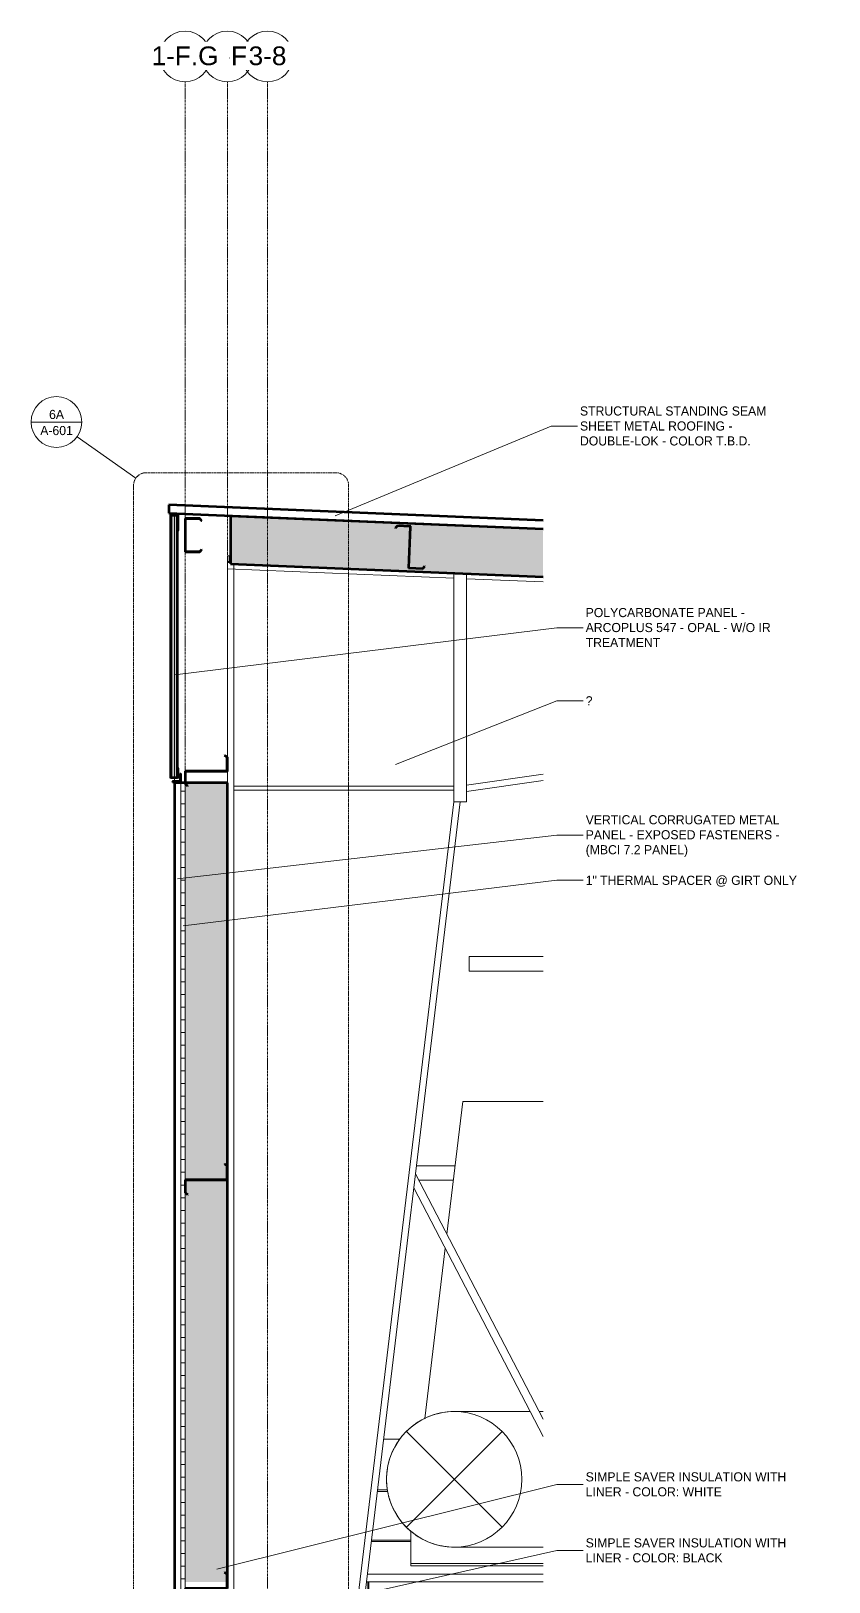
# Model space of a CAD drawing. Header units: inches. Extents: x 22688 to 23638, y -97 to 513.
# Drawn here: x 23235.1 to 23423.7, y 146.3 to 512.6 of the extents above; entities that cross this region are included whole.
import ezdxf

# ---------------------------------------------------------------- set-up
doc = ezdxf.new("R2010")
doc.units = ezdxf.units.IN
doc.header["$MEASUREMENT"] = 0
doc.linetypes.add('Dash Dot 3_16_', pattern=[0.3125, 0.1875, -0.0625, 0, -0.0625])
doc.linetypes.add('Grid Line 1_2_', pattern=[0.875, 0.5, -0.125, 0.125, -0.125])
for name, color, linetype, lineweight in [('A-ANNO-IDEN', 131, 'Continuous', 9), ('A-ANNO-SYMB', 150, 'Continuous', 9), ('A-AREA', 32, 'Continuous', 9), ('A-CLNG', 13, 'Continuous', 18), ('A-CLNG-PATT', 13, 'Continuous', 70), ('A-FLOR', 192, 'Continuous', 18), ('A-GLAZ-CWMG', 51, 'Continuous', 9), ('A-ROOF', 132, 'Continuous', 18), ('A-WALL', 113, 'Continuous', 18), ('A-WALL-PATT', 111, 'Continuous', 18), ('I-WALL', 2, 'Continuous', 18), ('M-HVAC-DUCT', 70, 'Continuous', 9), ('M-HVAC-DUCT-ANNO', 70, 'Continuous', 9), ('Q-SPCQ', 91, 'Continuous', 9), ('S-BEAM', 12, 'Continuous', 9), ('S-COLS', 52, 'Continuous', 9), ('S-GRID', 1, 'Continuous', 9), ('S-GRID-IDEN', 1, 'Continuous', 9)]:
    doc.layers.add(name, color=color, linetype=linetype, lineweight=lineweight)
doc.styles.add('Arial_1', font='arial.ttf', dxfattribs={"height": 4.425898})
doc.styles.add('Century Gothic', font='GOTHIC.TTF', dxfattribs={"height": 2.155668})
pattern_1 = [(45, (22007.282, 102), (-2.375879, 2.375879), []), (45, (22007.282, 105.6), (-2.375879, 2.375879), [])]
pattern_2 = [(161.57, (22007.402, 102.12), (-0.960383694, -0.00039918), [0, -6.83, 0.758, 0]), (18.43, (22007.162, 102.12), (-0.960383694, 0.00039918), [0, -6.83, 0.758, 0]), (108.43, (22007.402, 102.12), (0.47951018, -2.4005264), [2.276, -5.312]), (71.57, (22007.162, 102.12), (0.47951018, 2.4005264), [2.276, -5.312])]

# ---------------------------------------------------------------- blocks, each defined once
blk = doc.blocks.new('Girt_C - 8_D-1405488-Wall Section - Fieldhouse - North Wall')
at = {"layer": 'S-BEAM'}
h = blk.add_hatch(dxfattribs=at)
h.set_pattern_fill('FP_2', color=256, style=0, pattern_type=2)
h.set_pattern_definition(pattern_1)
h.paths.add_polyline_path([(21124.49, 389.49), (21127.8, 389.49), (21128.29, 390.06), (21128.2, 390.13), (21127.75, 389.6), (21124.49, 389.6), (21124.43, 389.62), (21124.41, 389.67), (21124.41, 397.3), (21124.43, 397.35), (21124.49, 397.38), (21127.75, 397.38), (21128.2, 396.84), (21128.28, 396.91), (21127.8, 397.49), (21124.49, 397.49), (21124.36, 397.43), (21124.3, 397.3), (21124.3, 389.67), (21124.36, 389.54)], flags=0)
at = {"layer": 'S-BEAM', "lineweight": 50}
for p, q in [((21124.3, 397.3), (21124.3, 389.67)), ((21124.41, 389.67), (21124.41, 397.3)), ((21127.8, 397.49), (21124.49, 397.49)), ((21124.49, 397.38), (21127.75, 397.38)), ((21127.75, 397.38), (21128.2, 396.84)), ((21128.28, 396.91), (21127.8, 397.49)), ((21128.2, 396.84), (21128.28, 396.91)), ((21127.75, 389.6), (21124.49, 389.6)), ((21124.49, 389.49), (21127.8, 389.49)), ((21128.2, 390.13), (21127.75, 389.6)), ((21127.8, 389.49), (21128.29, 390.06)), ((21128.29, 390.06), (21128.2, 390.13))]:
    blk.add_line(p, q, dxfattribs=at)
for centre, radius, start, end in [((21124.49, 397.3), 0.188, 90, 180), ((21124.49, 397.3), 0.0782, 92.1227, 180), ((21124.49, 389.67), 0.188, 180, 270), ((21124.49, 389.67), 0.0782, 180, 266.9576)]:
    blk.add_arc(centre, radius, start, end, dxfattribs=at)
blk = doc.blocks.new('Basketball_Backstop-Performance_Sports_Systems-3103-Ceiling_Hung - 27_-0_ to 27_-11 7_8_-652462-Wall Section - Fieldhouse - North Wall')
at = {"layer": 'Q-SPCQ'}
for p, q in [((21208.94, 294), (21191.43, 294)), ((21191.43, 292.25), (21191.43, 294)), ((21191.43, 290.5), (21191.43, 292.25)), ((21191.43, 290.5), (21208.94, 290.5)), ((21208.94, 184.7), (21178.75, 242.65)), ((21178.35, 239.36), (21208.94, 180.64))]:
    blk.add_line(p, q, dxfattribs=at)
blk = doc.blocks.new('Rectangular Mullion - Profile_Polycarbonate_Upper and left-1149837-Wall Section - Fieldhouse - North Wall')
at = {"layer": 'A-GLAZ-CWMG', "lineweight": 30}
for p, q in [((21122.85, 398.24), (21120.72, 398.24)), ((21120.72, 398.24), (21120.72, 395.4)), ((21120.78, 395.46), (21120.78, 398.17)), ((21120.78, 398.17), (21122.79, 398.17)), ((21122.79, 398.17), (21122.79, 394.68)), ((21122.85, 394.61), (21122.85, 398.24)), ((21120.72, 395.4), (21120.85, 395.4)), ((21120.85, 395.46), (21120.78, 395.46)), ((21120.85, 395.4), (21120.85, 395.46)), ((21122.56, 394.86), (21122.49, 394.86)), ((21122.49, 394.86), (21122.49, 394.61)), ((21122.49, 394.61), (21122.85, 394.61)), ((21122.56, 394.68), (21122.56, 394.86)), ((21122.79, 394.68), (21122.56, 394.68))]:
    blk.add_line(p, q, dxfattribs=at)
blk = doc.blocks.new('Rectangular Mullion - Profile_Polycarbonate_Lower-1149838-Wall Section - Fieldhouse - North Wall')
at = {"layer": 'A-GLAZ-CWMG', "lineweight": 30}
for p, q in [((21120.85, 337.64), (21120.72, 337.64)), ((21120.72, 337.64), (21120.72, 336.19)), ((21120.78, 336.25), (21120.78, 337.58)), ((21120.78, 337.58), (21120.85, 337.58)), ((21120.85, 337.58), (21120.85, 337.64)), ((21122.85, 338.43), (21122.49, 338.43)), ((21122.49, 338.43), (21122.49, 338.18)), ((21122.49, 338.18), (21122.56, 338.18)), ((21122.56, 338.18), (21122.56, 338.37)), ((21122.56, 338.37), (21122.79, 338.37)), ((21122.79, 338.37), (21122.79, 336.25)), ((21122.85, 336.19), (21122.85, 338.43)), ((21120.72, 336.19), (21122.85, 336.19)), ((21122.79, 336.25), (21120.78, 336.25))]:
    blk.add_line(p, q, dxfattribs=at)
blk = doc.blocks.new('Rectangular Mullion - Profile_Polycarbonate_right-1189993-Wall Section - Fieldhouse - North Wall')
at = {"layer": 'A-GLAZ-CWMG'}
for p, q in [((21120.85, 395.46), (21120.85, 398.17)), ((21120.72, 337.64), (21120.72, 395.4)), ((21120.85, 337.64), (21120.85, 395.4)), ((21120.85, 336.25), (21120.85, 337.58))]:
    blk.add_line(p, q, dxfattribs=at)
blk = doc.blocks.new('Girt_Z - 10_D-1351983-Wall Section - Fieldhouse - North Wall')
at = {"layer": 'S-BEAM'}
h = blk.add_hatch(dxfattribs=at)
h.set_pattern_fill('FP_2', color=256, style=0, pattern_type=2)
h.set_pattern_definition(pattern_1)
h.paths.add_polyline_path([(21180.48, 385.52), (21180.98, 386.07), (21180.9, 386.15), (21180.43, 385.63), (21177.29, 385.76), (21177.24, 385.79), (21177.22, 385.84), (21177.62, 395.46), (21177.57, 395.59), (21177.44, 395.65), (21174.51, 395.78), (21174, 395.22), (21174.08, 395.15), (21174.56, 395.67), (21177.44, 395.55), (21177.5, 395.52), (21177.51, 395.46), (21177.11, 385.66)], flags=0)
at = {"layer": 'S-BEAM', "lineweight": 50}
for p, q in [((21174.51, 395.78), (21174, 395.22)), ((21174.08, 395.15), (21174.56, 395.67)), ((21177.44, 395.65), (21174.51, 395.78)), ((21174.56, 395.67), (21177.44, 395.55)), ((21174, 395.22), (21174.08, 395.15)), ((21177.51, 395.46), (21177.11, 385.66)), ((21177.22, 385.84), (21177.62, 395.46)), ((21177.11, 385.66), (21180.48, 385.52)), ((21180.43, 385.63), (21177.29, 385.76)), ((21180.9, 386.15), (21180.43, 385.63)), ((21180.48, 385.52), (21180.98, 386.07)), ((21180.98, 386.07), (21180.9, 386.15))]:
    blk.add_line(p, q, dxfattribs=at)
for centre, radius, start, end in [((21177.44, 395.47), 0.187, 357.6141, 87.6141), ((21177.44, 395.47), 0.0782, 357.6141, 85.4913), ((21177.3, 385.84), 0.0782, 177.6141, 264.5717)]:
    blk.add_arc(centre, radius, start, end, dxfattribs=at)
blk = doc.blocks.new('W-Wide Flange - W18X40-1530067-Wall Section - Fieldhouse - North Wall')
at = {"layer": 'S-BEAM'}
for p, q in [((21177.66, 151.29), (21177.66, 158.23)), ((21177.66, 150.62), (21177.66, 151.29)), ((21177.66, 150.1), (21177.66, 150.62)), ((21177.66, 150.62), (21208.94, 150.62)), ((21177.66, 150.1), (21208.94, 150.1))]:
    blk.add_line(p, q, dxfattribs=at)
blk = doc.blocks.new('W-Wide Flange - W12X26-1530486-Wall Section - Fieldhouse - North Wall')
at = {"layer": 'S-BEAM'}
for p, q in [((21169.72, 167.62), (21172.19, 167.62)), ((21168.3, 155.78), (21177.66, 155.78)), ((21168.34, 156.16), (21177.66, 156.16))]:
    blk.add_line(p, q, dxfattribs=at)
blk = doc.blocks.new('columns and girder2 - one-1334686-Wall Section - Fieldhouse - North Wall')
at = {"layer": 'S-BEAM'}
for p, q in [((21134.3, 387.29), (21134.3, 341.06)), ((21135.05, 387.26), (21134.3, 387.29)), ((21134.3, 387.06), (21134.3, 385.56)), ((21135.05, 387.03), (21134.3, 387.06)), ((21134.3, 385.56), (21187.8, 383.33)), ((21135.8, 144), (21135.8, 386.67)), ((21187.8, 384.5), (21187.8, 330.48)), ((21190.8, 330.48), (21190.8, 384.38)), ((21190.8, 383.21), (21208.94, 382.45)), ((21134.3, 337.69), (21134.3, 335)), ((21208.94, 337.03), (21190.8, 334.44)), ((21187.8, 334.23), (21135.8, 334.23)), ((21190.8, 332.92), (21208.94, 335.51)), ((21135.8, 333.23), (21187.8, 333.23)), ((21187.8, 330.48), (21148.04, 0)), ((21149.56, 0), (21189.31, 330.48)), ((21187.8, 330.48), (21190.8, 330.48))]:
    blk.add_line(p, q, dxfattribs=at)
blk = doc.blocks.new('L-Angle - L2X2X3_16-1162514-Wall Section - Fieldhouse - North Wall')
at = {"layer": 'S-BEAM', "lineweight": 50}
for p, q in [((21123.3, 335.18), (21123.3, 337.18)), ((21121.3, 335.18), (21123.3, 335.18)), ((21122.93, 335.37), (21121.49, 335.37)), ((21123.12, 336.99), (21123.12, 335.56))]:
    blk.add_line(p, q, dxfattribs=at)
for centre, start, end in [((21123.3, 336.99), 90, 180), ((21121.49, 335.18), 90, 180), ((21122.93, 335.56), 270, 0)]:
    blk.add_arc(centre, 0.188, start, end, dxfattribs=at)
blk = doc.blocks.new('Girt_Z - 10_D-1516133-Wall Section - Fieldhouse - North Wall')
at = {"layer": 'S-BEAM'}
h = blk.add_hatch(dxfattribs=at)
h.set_pattern_fill('FP_2', color=256, style=0, pattern_type=2)
h.set_pattern_definition(pattern_1)
h.paths.add_polyline_path([(21124.88, 141.19), (21124.95, 141.27), (21124.41, 141.72), (21124.41, 144.61), (21124.44, 144.67), (21124.49, 144.69), (21134.3, 144.69), (21134.3, 148.06), (21133.73, 148.54), (21133.66, 148.46), (21134.19, 148.01), (21134.19, 144.87), (21134.17, 144.82), (21134.12, 144.8), (21124.49, 144.8), (21124.36, 144.74), (21124.3, 144.61), (21124.3, 141.67)], flags=0)
at = {"layer": 'S-BEAM', "lineweight": 50}
for p, q in [((21133.73, 148.54), (21133.66, 148.46)), ((21133.66, 148.46), (21134.19, 148.01)), ((21134.3, 148.06), (21133.73, 148.54)), ((21134.19, 148.01), (21134.19, 144.87)), ((21134.3, 144.69), (21134.3, 148.06)), ((21124.3, 144.61), (21124.3, 141.67)), ((21124.41, 141.72), (21124.41, 144.61)), ((21134.12, 144.8), (21124.49, 144.8)), ((21124.49, 144.69), (21134.3, 144.69)), ((21124.3, 141.67), (21124.88, 141.19)), ((21124.95, 141.27), (21124.41, 141.72)), ((21124.88, 141.19), (21124.95, 141.27))]:
    blk.add_line(p, q, dxfattribs=at)
for centre, radius, start, end in [((21124.49, 144.61), 0.188, 90, 180), ((21124.49, 144.61), 0.0782, 90, 177.8773), ((21134.12, 144.88), 0.0782, 270, 356.9576)]:
    blk.add_arc(centre, radius, start, end, dxfattribs=at)
blk = doc.blocks.new('Girt_Z - 10_D-1223956-Wall Section - Fieldhouse - North Wall')
at = {"layer": 'S-BEAM'}
h = blk.add_hatch(dxfattribs=at)
h.set_pattern_fill('FP_2', color=256, style=0, pattern_type=2)
h.set_pattern_definition(pattern_1)
h.paths.add_polyline_path([(21124.88, 237.69), (21124.95, 237.77), (21124.41, 238.22), (21124.41, 241.11), (21124.44, 241.17), (21124.49, 241.19), (21134.3, 241.19), (21134.3, 244.56), (21133.73, 245.04), (21133.66, 244.96), (21134.19, 244.51), (21134.19, 241.37), (21134.17, 241.32), (21134.12, 241.3), (21124.49, 241.3), (21124.36, 241.24), (21124.3, 241.11), (21124.3, 238.17)], flags=0)
at = {"layer": 'S-BEAM', "lineweight": 50}
for p, q in [((21133.73, 245.04), (21133.66, 244.96)), ((21133.66, 244.96), (21134.19, 244.51)), ((21134.3, 244.56), (21133.73, 245.04)), ((21134.19, 244.51), (21134.19, 241.37)), ((21134.3, 241.19), (21134.3, 244.56)), ((21124.3, 241.11), (21124.3, 238.17)), ((21124.3, 238.17), (21124.88, 237.69)), ((21124.41, 238.22), (21124.41, 241.11)), ((21124.95, 237.77), (21124.41, 238.22)), ((21134.12, 241.3), (21124.49, 241.3)), ((21124.49, 241.19), (21134.3, 241.19)), ((21124.88, 237.69), (21124.95, 237.77))]:
    blk.add_line(p, q, dxfattribs=at)
for centre, radius, start, end in [((21124.49, 241.11), 0.188, 90, 180), ((21124.49, 241.11), 0.0782, 90, 177.8773), ((21134.12, 241.38), 0.0782, 270, 356.9576)]:
    blk.add_arc(centre, radius, start, end, dxfattribs=at)
blk = doc.blocks.new('Girt_Z - 10_D-V11-Wall Section - Fieldhouse - North Wall')
at = {"layer": 'S-BEAM'}
h = blk.add_hatch(dxfattribs=at)
h.set_pattern_fill('FP_2', color=256, style=0, pattern_type=2)
h.set_pattern_definition(pattern_1)
h.paths.add_polyline_path([(21124.88, 334.19), (21124.95, 334.27), (21124.41, 334.72), (21124.41, 337.61), (21124.44, 337.67), (21124.49, 337.69), (21134.3, 337.69), (21134.3, 341.06), (21133.73, 341.54), (21133.66, 341.46), (21134.19, 341.01), (21134.19, 337.87), (21134.17, 337.82), (21134.12, 337.8), (21124.49, 337.8), (21124.36, 337.74), (21124.3, 337.61), (21124.3, 334.67)], flags=0)
at = {"layer": 'S-BEAM', "lineweight": 50}
for p, q in [((21133.73, 341.54), (21133.66, 341.46)), ((21133.66, 341.46), (21134.19, 341.01)), ((21134.3, 341.06), (21133.73, 341.54)), ((21134.19, 341.01), (21134.19, 337.87)), ((21134.3, 337.69), (21134.3, 341.06)), ((21124.3, 337.61), (21124.3, 334.67)), ((21124.41, 334.72), (21124.41, 337.61)), ((21134.12, 337.8), (21124.49, 337.8)), ((21124.49, 337.69), (21134.3, 337.69)), ((21124.3, 334.67), (21124.88, 334.19)), ((21124.95, 334.27), (21124.41, 334.72)), ((21124.88, 334.19), (21124.95, 334.27))]:
    blk.add_line(p, q, dxfattribs=at)
for centre, radius, start, end in [((21124.49, 337.61), 0.188, 90, 180), ((21124.49, 337.61), 0.0782, 90, 177.8773), ((21134.12, 337.88), 0.0782, 270, 356.9576)]:
    blk.add_arc(centre, radius, start, end, dxfattribs=at)
blk = doc.blocks.new('Girt_Z - 10_D-1223970-Wall Section - Fieldhouse - North Wall')
at = {"layer": 'S-BEAM'}
blk.add_line((21167.37, 148.06), (21208.94, 148.06), dxfattribs=at)
blk = doc.blocks.new('Girt_Z - 10_D-1223971-Wall Section - Fieldhouse - North Wall')
at = {"layer": 'S-BEAM'}
for p, q in [((21178.98, 244.56), (21188.12, 244.56)), ((21179.51, 241.19), (21187.71, 241.19))]:
    blk.add_line(p, q, dxfattribs=at)
blk = doc.blocks.new('Round Elbow - 1_0 D-1542880-Wall Section - Fieldhouse - North Wall')
at = {"layer": 'M-HVAC-DUCT'}
for p, q in [((21194.69, 185), (21194.68, 185.01)), ((21194.68, 155.99), (21194.69, 156))]:
    blk.add_line(p, q, dxfattribs=at)
at = {"layer": 'M-HVAC-DUCT', "flags": 128}
for points in [[(21176.65, 181.85), (21176.78, 181.98), (21177.25, 182.41), (21177.73, 182.83), (21178.23, 183.23), (21178.75, 183.61), (21179.28, 183.96), (21179.83, 184.3), (21180.39, 184.61), (21180.96, 184.9), (21181.12, 184.98)], [(21181.23, 185.03), (21181.54, 185.17), (21182.13, 185.41), (21182.39, 185.51)], [(21182.52, 185.56), (21182.73, 185.63), (21183.34, 185.83), (21183.73, 185.94)], [(21183.83, 185.96), (21183.96, 186), (21184.58, 186.15), (21185.21, 186.27), (21185.84, 186.36), (21186.48, 186.43), (21187.12, 186.48), (21187.76, 186.5), (21187.93, 186.5)], [(21187.93, 186.5), (21187.95, 186.5), (21188.03, 186.5), (21188.16, 186.5), (21188.34, 186.5), (21188.57, 186.5), (21188.84, 186.5), (21189.17, 186.5), (21189.55, 186.5), (21189.98, 186.5), (21190.45, 186.5), (21190.98, 186.5), (21191.54, 186.5), (21192.16, 186.5), (21192.82, 186.5), (21193.52, 186.5), (21194.26, 186.5), (21195.05, 186.5), (21195.87, 186.5), (21196.73, 186.5), (21197.63, 186.5), (21198.57, 186.5), (21199.54, 186.5), (21200.54, 186.5), (21201.58, 186.5), (21202.64, 186.5), (21203.73, 186.5), (21204.85, 186.5), (21205.89, 186.5)], [(21208, 186.5), (21208.33, 186.5), (21208.94, 186.5)], [(21172.91, 176.02), (21172.95, 176.14), (21173.19, 176.73), (21173.45, 177.32), (21173.74, 177.89), (21174.04, 178.45), (21174.37, 179), (21174.72, 179.53), (21174.8, 179.64)], [(21174.86, 179.73), (21175.09, 180.06), (21175.49, 180.56), (21175.63, 180.73)], [(21175.72, 180.84), (21175.9, 181.05), (21176.33, 181.52), (21176.57, 181.76)], [(21172.49, 174.7), (21172.55, 174.92), (21172.74, 175.53), (21172.87, 175.9)], [(21171.93, 170.5), (21171.94, 171.14), (21171.98, 171.78), (21172.04, 172.42), (21172.13, 173.05), (21172.16, 173.22)], [(21172.19, 173.35), (21172.25, 173.68), (21172.39, 174.3), (21172.46, 174.57)], [(21172.46, 166.4), (21172.43, 166.53), (21172.28, 167.15), (21172.16, 167.78), (21172.06, 168.41), (21171.99, 169.05), (21171.95, 169.69), (21171.93, 170.33), (21171.93, 170.5)], [(21172.87, 165.09), (21172.8, 165.3), (21172.6, 165.91), (21172.49, 166.3)], [(21173.4, 163.8), (21173.26, 164.11), (21173.02, 164.7), (21172.92, 164.96)], [(21176.58, 159.23), (21176.45, 159.35), (21176.01, 159.82), (21175.6, 160.31), (21175.2, 160.81), (21174.82, 161.32), (21174.46, 161.86), (21174.13, 162.4), (21173.82, 162.96), (21173.53, 163.53), (21173.45, 163.69)], [(21177.59, 158.29), (21177.38, 158.47), (21176.91, 158.9), (21176.67, 159.14)], [(21178.7, 157.43), (21178.37, 157.67), (21177.87, 158.06), (21177.7, 158.2)], [(21182.41, 155.48), (21182.29, 155.53), (21181.7, 155.76), (21181.11, 156.02), (21180.54, 156.31), (21179.98, 156.61), (21179.43, 156.94), (21178.89, 157.29), (21178.79, 157.37)], [(21183.73, 155.06), (21183.51, 155.12), (21182.89, 155.31), (21182.53, 155.44)], [(21185.07, 154.76), (21184.75, 154.82), (21184.12, 154.96), (21183.85, 155.03)], [(21187.93, 154.5), (21187.29, 154.51), (21186.65, 154.55), (21186.01, 154.62), (21185.38, 154.7), (21185.21, 154.74)], [(21208.94, 154.5), (21208.66, 154.5), (21207.47, 154.5), (21206.3, 154.5), (21205.15, 154.5), (21204.03, 154.5), (21202.93, 154.5), (21201.86, 154.5), (21200.82, 154.5), (21199.81, 154.5), (21198.83, 154.5), (21197.88, 154.5), (21196.97, 154.5), (21196.1, 154.5), (21195.26, 154.5), (21194.47, 154.5), (21193.71, 154.5), (21193, 154.5), (21192.33, 154.5), (21191.71, 154.5), (21191.12, 154.5), (21190.59, 154.5), (21190.1, 154.5), (21189.66, 154.5), (21189.27, 154.5), (21188.93, 154.5), (21188.64, 154.5), (21188.39, 154.5), (21188.2, 154.5), (21188.06, 154.5), (21187.97, 154.5), (21187.93, 154.5)]]:
    blk.add_lwpolyline(points, dxfattribs=at)
blk = doc.blocks.new('Grid - Grid Head - Circle-14747-Wall Section - Fieldhouse - North Wall')
at = {"layer": 'S-GRID-IDEN'}
blk.add_circle((21143.8, 506.56), 6, dxfattribs=at)
blk = doc.blocks.new('Section - Callout Head-19020-Wall Section - Fieldhouse - North Wall')
at = {"layer": 'A-ANNO-SYMB'}
blk.add_line((21087.9, 420.21), (21099.9, 420.21), dxfattribs=at)
for start, end in [(0, 180), (180, 0)]:
    blk.add_arc((21093.9, 420.21), 6, start, end, dxfattribs=at)

msp = doc.modelspace()

# ---------------------------------------------------------------- hatches: boundary and pattern name
at = {"layer": 'A-CLNG-PATT', "lineweight": 9}
h = msp.add_hatch(dxfattribs=at)
h.set_pattern_fill('FP_6', color=256, style=0, pattern_type=2)
h.set_pattern_definition(pattern_2)
h.paths.add_polyline_path([(23356.17, 383.62), (23356.17, 394.88), (23282.28, 397.96), (23282.28, 386.7), (23305.46, 385.74)], flags=0)
at = {"layer": 'A-WALL-PATT', "lineweight": 9, "transparency": 33554649}
msp.add_hatch(color=256, dxfattribs=at).paths.add_polyline_path([(23269.72, 336.25), (23269.72, 398.17), (23268.15, 398.17), (23268.15, 336.25)], flags=0)
at = {"layer": 'A-WALL-PATT', "lineweight": 9}
h = msp.add_hatch(dxfattribs=at)
h.set_pattern_fill('FP_9', color=256, style=0, pattern_type=2)
h.set_pattern_definition([(0, (22007.282, 102), (0, 3), []), (90, (22007.282, 102), (-3, 2e-16), [])])
h.paths.add_polyline_path([(23271.53, 146.25), (23271.53, 335), (23270.53, 335), (23270.53, 146.25)], flags=0)
h = msp.add_hatch(dxfattribs=at)
h.set_pattern_fill('FP_6', color=256, style=0, pattern_type=2)
h.set_pattern_definition(pattern_2)
h.paths.add_polyline_path([(23280.1, 146.25), (23281.53, 146.25), (23281.53, 335), (23271.53, 335), (23271.53, 146.25)], flags=0)
h = msp.add_hatch(dxfattribs=at)
h.set_pattern_fill('FP_21', color=256, style=0, pattern_type=2)
h.set_pattern_definition([(90, (22011.8, -722), (-193, -193), [48, -145]), (180, (22011.8, -722), (-2e-14, -193), [96.25, -96.75]), (270, (21915.55, -674), (-193, -193), [48, -145]), (180, (22011.8, -674), (-2e-14, -193), [96.25, -96.75]), (270, (21915.3, -674), (-193, -193), [48, -145]), (180, (21915.3, -674), (-2e-14, -193), [96.25, -96.75]), (90, (21819.05, -722), (-193, -193), [48, -145]), (180, (21915.3, -722), (-2e-14, -193), [96.25, -96.75]), (90, (21963.8, -673.75), (-193, -193), [48, -145]), (180, (22012.05, -673.75), (-2e-14, -193), [48.25, -144.75]), (180, (22012.05, -625.75), (-2e-14, -193), [48.25, -144.75]), (90, (21867.3, -673.75), (-193, -193), [48, -145]), (180, (21963.55, -673.75), (-2e-14, -193), [96.25, -96.75]), (270, (21963.55, -625.75), (-193, -193), [48, -145]), (180, (21963.55, -625.75), (-2e-14, -193), [96.25, -96.75]), (180, (21867.05, -673.75), (-2e-14, -193), [48, -145]), (270, (21867.05, -625.75), (-193, -193), [48, -145]), (180, (21867.05, -625.75), (-2e-14, -193), [48, -145]), (90, (22011.8, -625.5), (-193, -193), [48, -145]), (180, (22011.8, -625.5), (-2e-14, -193), [96.25, -96.75]), (270, (21915.55, -577.5), (-193, -193), [48, -145]), (180, (22011.8, -577.5), (-2e-14, -193), [96.25, -96.75]), (270, (21915.3, -577.5), (-193, -193), [48, -145]), (180, (21915.3, -577.5), (-2e-14, -193), [96.25, -96.75]), (270, (21819.05, -577.5), (-193, -193), [48, -145]), (180, (21915.3, -625.5), (-2e-14, -193), [96.25, -96.75]), (90, (21963.8, -577.25), (-193, -193), [48, -145]), (180, (22012.05, -577.25), (-2e-14, -193), [48.25, -144.75]), (180, (22012.05, -529.25), (-2e-14, -193), [48.25, -144.75]), (90, (21867.3, -577.25), (-193, -193), [48, -145]), (180, (21963.55, -577.25), (-2e-14, -193), [96.25, -96.75]), (270, (21963.55, -529.25), (-193, -193), [48, -145]), (180, (21963.55, -529.25), (-2e-14, -193), [96.25, -96.75]), (180, (21867.05, -577.25), (-2e-14, -193), [48, -145]), (270, (21867.05, -529.25), (-193, -193), [48, -145]), (180, (21867.05, -529.25), (-2e-14, -193), [48, -145])])
h.paths.add_polyline_path([(23312.57, 1), (23312.57, 4), (23297.26, 4), (23296.9, 1), (23305.46, 1)], flags=0)
h.paths.add_polyline_path([(23326.07, 1), (23347.22, 1), (23347.22, 4), (23326.07, 4)], flags=0)
h.paths.add_polyline_path([(23356.17, 1), (23356.17, 4), (23347.72, 4), (23347.72, 1)], flags=0)
h.paths.add_polyline_path([(23315.22, 1), (23315.22, 4), (23313.32, 4), (23313.32, 1)], flags=0)
h.paths.add_polyline_path([(23315.72, 1), (23325.57, 1), (23325.57, 4), (23315.72, 4)], flags=0)
h.paths.add_polyline_path([(23325.57, 28.5), (23325.57, 31.5), (23315.72, 31.5), (23315.72, 28.5)], flags=0)
h.paths.add_polyline_path([(23347.22, 28.5), (23347.22, 31.5), (23326.07, 31.5), (23326.07, 28.5)], flags=0)
h.paths.add_polyline_path([(23300.21, 28.5), (23312.57, 28.5), (23312.57, 31.5), (23300.57, 31.5)], flags=0)
h.paths.add_polyline_path([(23315.22, 28.5), (23315.22, 31.5), (23313.32, 31.5), (23313.32, 28.5)], flags=0)
h.paths.add_polyline_path([(23347.72, 28.5), (23356.17, 28.5), (23356.17, 31.5), (23347.72, 31.5)], flags=0)
h.paths.add_polyline_path([(23325.57, 32.5), (23325.57, 34.87), (23326.07, 34.87), (23326.07, 32.5), (23347.22, 32.5), (23347.22, 34.87), (23347.72, 34.87), (23347.72, 32.5), (23356.17, 32.5), (23356.17, 34.88), (23347.72, 34.88), (23346.44, 34.88), (23341.91, 34.88), (23338.6, 34.88), (23300.98, 34.88), (23300.69, 32.5), (23312.57, 32.5), (23312.57, 34.87), (23313.32, 34.87), (23313.32, 32.5), (23315.22, 32.5), (23315.22, 34.87), (23315.72, 34.87), (23315.72, 32.5)], flags=0)
h.paths.add_polyline_path([(23339.21, 34.88), (23339.21, 34.88), (23338.74, 34.88)], flags=0)
h.paths.add_polyline_path([(23355.24, 37.11), (23356.17, 37.12), (23356.17, 146.25), (23314.38, 146.25), (23301.25, 37.12), (23303.32, 37.12), (23305.5, 37.12), (23308.95, 37.12), (23355.16, 37.11)], flags=0)

# ---------------------------------------------------------------- linework, layer by layer
at = {"layer": 'A-ANNO-IDEN', "color": 153}
for p, q in [((23307.03, 398.02), (23358.09, 419.21)), ((23358.09, 419.21), (23364.88, 419.21)), ((23269.15, 360.5), (23359.44, 371.6)), ((23359.44, 371.6), (23366.23, 371.6)), ((23321.3, 339.29), (23359.44, 354.4)), ((23359.44, 354.4), (23366.23, 354.4)), ((23269.75, 312.33), (23359.44, 322.66)), ((23359.44, 322.66), (23366.23, 322.66)), ((23271.11, 301.21), (23359.44, 312)), ((23359.44, 312), (23366.23, 312)), ((23279.06, 149.26), (23359.44, 169.29)), ((23359.44, 169.29), (23366.23, 169.29)), ((23278.71, 135.63), (23359.44, 153.7)), ((23359.44, 153.7), (23366.23, 153.7))]:
    msp.add_line(p, q, dxfattribs=at)
at = {"layer": 'A-ANNO-SYMB'}
msp.add_line((23259.92, 406.98), (23246.03, 416.75), dxfattribs=at)
at = {"layer": 'A-ANNO-SYMB', "linetype": 'Dash Dot 3_16_'}
for p, q in [((23307.19, 408.25), (23262.37, 408.25)), ((23259.37, 405.25), (23259.37, -12.23)), ((23310.19, -12.23), (23310.19, 405.25))]:
    msp.add_line(p, q, dxfattribs=at)
for centre, start, end in [((23262.37, 405.25), 90, 180), ((23307.19, 405.25), 0, 90)]:
    msp.add_arc(centre, 3, start, end, dxfattribs=at)
at = {"layer": 'A-AREA'}
msp.add_line((23322.3, 180), (23318.44, 180), dxfattribs=at)
at = {"layer": 'A-CLNG', "lineweight": 70}
for p, q in [((23356.17, 394.88), (23282.28, 397.96)), ((23282.28, 397.96), (23282.28, 386.7)), ((23282.28, 386.7), (23356.17, 383.62))]:
    msp.add_line(p, q, dxfattribs=at)
at = {"layer": 'A-FLOR'}
for p, q in [((23318.44, 180), (23322.3, 180)), ((23319.36, 168), (23316.99, 168))]:
    msp.add_line(p, q, dxfattribs=at)
at = {"layer": 'A-ROOF', "lineweight": 70}
for p, q in [((23356.17, 396.96), (23267.68, 400.65)), ((23267.68, 400.65), (23267.68, 398.65)), ((23267.68, 398.65), (23356.17, 394.96))]:
    msp.add_line(p, q, dxfattribs=at)
at = {"layer": 'A-WALL', "lineweight": 70}
for p, q in [((23268.15, 398.17), (23268.15, 336.25)), ((23269.72, 398.17), (23268.15, 398.17)), ((23269.72, 336.25), (23269.72, 398.17)), ((23268.15, 336.25), (23269.72, 336.25)), ((23269.03, 335), (23269.03, 96)), ((23281.53, 335), (23269.03, 335)), ((23281.53, 146.25), (23281.53, 335))]:
    msp.add_line(p, q, dxfattribs=at)
at = {"layer": 'A-WALL'}
for p, q in [((23268.15, 398.17), (23268.15, 336.25)), ((23269.03, 398.59), (23269.03, 398.24)), ((23269.03, 398.17), (23269.03, 336.25)), ((23269.03, 336.19), (23269.03, 335.37)), ((23269.03, 335.18), (23269.03, 335)), ((23270.53, 335), (23270.53, 96)), ((23271.53, 335), (23271.53, 96)), ((23356.17, 146.25), (23314.38, 146.25))]:
    msp.add_line(p, q, dxfattribs=at)
at = {"layer": 'I-WALL'}
for p, q in [((23337.17, 259.74), (23333.4, 228.4)), ((23356.17, 259.74), (23337.17, 259.74)), ((23333.01, 225.1), (23328.17, 184.88))]:
    msp.add_line(p, q, dxfattribs=at)
at = {"layer": 'M-HVAC-DUCT-ANNO'}
for p, q in [((23323.84, 181.81), (23346.47, 159.19)), ((23346.47, 181.81), (23323.84, 159.19))]:
    msp.add_line(p, q, dxfattribs=at)
for start, end in [(0, 180), (180, 360)]:
    msp.add_arc((23335.15, 170.5), 16, start, end, dxfattribs=at)
at = {"layer": 'S-COLS'}
for p, q in [((23281.53, 388.62), (23281.53, 387.29)), ((23281.96, 388.62), (23281.53, 388.62)), ((23281.96, 388.62), (23281.96, 387.27)), ((23282.27, 388.62), (23281.96, 388.62))]:
    msp.add_line(p, q, dxfattribs=at)
at = {"layer": 'S-GRID', "linetype": 'Grid Line 1_2_'}
for p, q in [((23271.53, -57.16), (23271.53, 500.56)), ((23281.53, -57.16), (23281.53, 500.56)), ((23291.03, -57.16), (23291.03, 500.56))]:
    msp.add_line(p, q, dxfattribs=at)

# ---------------------------------------------------------------- block references
at = {"layer": 'A-ANNO-SYMB'}
msp.add_blockref('Section - Callout Head-19020-Wall Section - Fieldhouse - North Wall', (2147.23, 0), dxfattribs=at)
at = {"layer": 'A-GLAZ-CWMG'}
for name in ['Rectangular Mullion - Profile_Polycarbonate_Upper and left-1149837-Wall Section - Fieldhouse - North Wall', 'Rectangular Mullion - Profile_Polycarbonate_right-1189993-Wall Section - Fieldhouse - North Wall', 'Rectangular Mullion - Profile_Polycarbonate_Lower-1149838-Wall Section - Fieldhouse - North Wall']:
    msp.add_blockref(name, (2147.23, 0), dxfattribs=at)
at = {"layer": 'M-HVAC-DUCT'}
msp.add_blockref('Round Elbow - 1_0 D-1542880-Wall Section - Fieldhouse - North Wall', (2147.23, 0), dxfattribs=at)
at = {"layer": 'Q-SPCQ'}
msp.add_blockref('Basketball_Backstop-Performance_Sports_Systems-3103-Ceiling_Hung - 27_-0_ to 27_-11 7_8_-652462-Wall Section - Fieldhouse - North Wall', (2147.23, 0), dxfattribs=at)
at = {"layer": 'S-BEAM'}
for name in ['Girt_C - 8_D-1405488-Wall Section - Fieldhouse - North Wall', 'Girt_Z - 10_D-1351983-Wall Section - Fieldhouse - North Wall', 'columns and girder2 - one-1334686-Wall Section - Fieldhouse - North Wall', 'Girt_Z - 10_D-V11-Wall Section - Fieldhouse - North Wall', 'L-Angle - L2X2X3_16-1162514-Wall Section - Fieldhouse - North Wall', 'Girt_Z - 10_D-1223956-Wall Section - Fieldhouse - North Wall', 'Girt_Z - 10_D-1223971-Wall Section - Fieldhouse - North Wall', 'W-Wide Flange - W12X26-1530486-Wall Section - Fieldhouse - North Wall', 'W-Wide Flange - W18X40-1530067-Wall Section - Fieldhouse - North Wall', 'Girt_Z - 10_D-1516133-Wall Section - Fieldhouse - North Wall', 'Girt_Z - 10_D-1223970-Wall Section - Fieldhouse - North Wall']:
    msp.add_blockref(name, (2147.23, 0), dxfattribs=at)
at = {"layer": 'S-GRID-IDEN'}
msp.add_blockref('Grid - Grid Head - Circle-14747-Wall Section - Fieldhouse - North Wall', (2147.23, 0), dxfattribs=at)

# ---------------------------------------------------------------- texts
at = {"layer": 'A-ANNO-SYMB', "char_height": 2.156, "attachment_point": 2, "line_spacing_factor": 0.984117, "style": 'Century Gothic'}
for s, insert, width in [('6A', (23241.16, 423.08), 4.617), ('A-601', (23241.16, 419.28), 9.72)]:
    msp.add_mtext(s, dxfattribs=dict(at, insert=insert, width=width))

# ---------------------------------------------------------------- next in the draw order: texts
at = {"layer": 'A-ANNO-IDEN', "attachment_point": 1, "line_spacing_factor": 0.984117, "style": 'Century Gothic', "bg_fill": 3, "box_fill_scale": 1.25, "bg_fill_color": 0, "bg_fill_transparency": 0}
for s, insert, char_height, width in [('STRUCTURAL STANDING SEAM\\PSHEET METAL ROOFING -\\PDOUBLE-LOK - COLOR T.B.D.', (23364.88, 423.9), 2.1557, 50.031), ('POLYCARBONATE PANEL -\\PARCOPLUS 547 - OPAL - W/O IR\\PTREATMENT', (23366.23, 376.29), 2.1557, 53.109), ('?', (23366.23, 355.45), 2.16, 2.079), ('VERTICAL CORRUGATED METAL\\PPANEL - EXPOSED FASTENERS -\\P(MBCI 7.2 PANEL)', (23366.23, 327.35), 2.1557, 53.217), ('1" THERMAL SPACER @ GIRT ONLY', (23366.23, 313.05), 2.1557, 56.97), ('SIMPLE SAVER INSULATION WITH\\PLINER - COLOR: WHITE', (23366.23, 172.16), 2.1557, 53.325), ('SIMPLE SAVER INSULATION WITH\\PLINER - COLOR: BLACK', (23366.23, 156.57), 2.1557, 53.325)]:
    msp.add_mtext(s, dxfattribs=dict(at, insert=insert, char_height=char_height, width=width))
at = {"layer": 'S-GRID-IDEN', "insert": (23291.03, 508.92), "char_height": 4.426, "width": 10.638, "attachment_point": 2, "line_spacing_factor": 0.938532, "style": 'Arial_1', "bg_fill": 3, "box_fill_scale": 1.25, "bg_fill_color": 0, "bg_fill_transparency": 0}
msp.add_mtext('3-8', dxfattribs=at)

# ---------------------------------------------------------------- next in the draw order: block references
at = {"layer": 'S-GRID-IDEN'}
msp.add_blockref('Grid - Grid Head - Circle-14747-Wall Section - Fieldhouse - North Wall', (2137.73, 0), dxfattribs=at)

# ---------------------------------------------------------------- next in the draw order: texts
at = {"layer": 'S-GRID-IDEN', "insert": (23281.53, 508.92), "char_height": 4.426, "width": 11.016, "attachment_point": 2, "line_spacing_factor": 0.938532, "style": 'Arial_1', "bg_fill": 3, "box_fill_scale": 1.25, "bg_fill_color": 0, "bg_fill_transparency": 0}
msp.add_mtext('1-F', dxfattribs=at)

# ---------------------------------------------------------------- next in the draw order: block references
at = {"layer": 'S-GRID-IDEN'}
msp.add_blockref('Grid - Grid Head - Circle-14747-Wall Section - Fieldhouse - North Wall', (2127.73, 0), dxfattribs=at)

# ---------------------------------------------------------------- next in the draw order: texts
at = {"layer": 'S-GRID-IDEN', "insert": (23271.53, 508.92), "char_height": 4.426, "width": 18.792, "attachment_point": 2, "line_spacing_factor": 0.938532, "style": 'Arial_1', "bg_fill": 3, "box_fill_scale": 1.25, "bg_fill_color": 0, "bg_fill_transparency": 0}
msp.add_mtext('1-F.G', dxfattribs=at)

doc.saveas('drawing.dxf')
